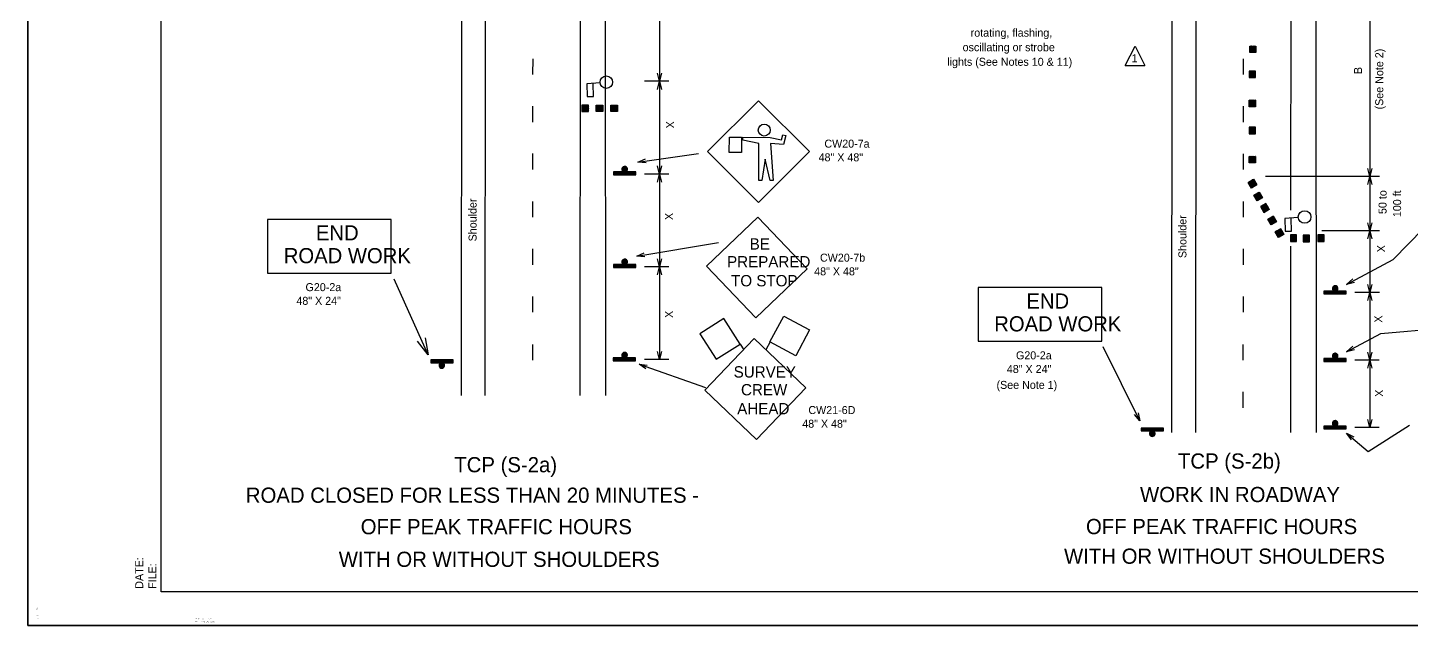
# Model space of a CAD drawing. Extents: x 0 to 29242, y 0 to 23092.
# Drawn here: x 0.15 to 20.89, y 0.21 to 9.17 of the extents above; entities that cross this region are included whole.
import ezdxf

# ---------------------------------------------------------------- set-up
doc = ezdxf.new("R2010")
doc.units = 0
for name, color, linetype in [('D_BATCH_PLOT', 7, 'Continuous'), ('D_SHEET_NUM_CODE', 7, 'Continuous'), ('D_SHEET_TXT_SUB_CODE', 7, 'Continuous'), ('Level 1', 7, 'Continuous')]:
    doc.layers.add(name, color=color, linetype=linetype)

msp = doc.modelspace()

# ---------------------------------------------------------------- linework, layer by layer
at = {"layer": 'D_BATCH_PLOT'}
msp.add_lwpolyline([(0.146, 0.214), (34.146, 0.214), (34.146, 22.214), (0.146, 22.214)], close=True, dxfattribs=at)
at = {"layer": 'Level 1'}
for p, q in [((0.146, 0.214), (0.146, 22.214)), ((6.648, 3.661), (6.662, 20.562)), ((7.004, 3.661), (7.018, 20.562)), ((8.429, 3.66), (8.443, 20.561)), ((8.813, 3.66), (8.799, 20.562)), ((17.299, 3.106), (17.313, 20.562)), ((19.082, 6.437), (19.094, 20.561)), ((19.465, 3.106), (19.45, 20.562)), ((17.655, 3.106), (17.666, 16.649)), ((9.615, 11.228), (9.615, 8.368)), ((20.266, 9.966), (20.266, 3.179)), ((16.6, 8.606), (16.746, 8.897)), ((16.746, 8.897), (16.891, 8.606)), ((18.509, 8.847), (18.496, 8.847)), ((16.6, 8.606), (16.891, 8.606)), ((8.726, 8.347), (8.527, 8.331)), ((8.527, 8.33), (8.532, 8.14)), ((8.627, 8.142), (8.622, 8.332)), ((9.756, 8.368), (9.39, 8.368)), ((9.615, 8.368), (9.585, 8.488)), ((9.585, 8.248), (9.615, 8.368)), ((9.645, 8.488), (9.615, 8.368)), ((9.615, 8.368), (9.615, 6.979)), ((9.615, 8.368), (9.645, 8.248)), ((18.5, 8.473), (18.487, 8.473)), ((8.532, 8.14), (8.627, 8.142)), ((8.502, 7.961), (8.502, 7.948)), ((8.72, 7.961), (8.72, 7.948)), ((8.938, 7.961), (8.938, 7.948)), ((10.335, 7.318), (11.103, 8.075)), ((11.867, 7.315), (11.103, 8.075)), ((18.5, 8.037), (18.487, 8.037)), ((10.663, 7.303), (10.664, 7.53)), ((10.664, 7.53), (10.847, 7.529)), ((10.847, 7.529), (10.847, 7.302)), ((10.864, 7.53), (11.277, 7.528)), ((10.864, 7.485), (10.864, 7.53)), ((11.105, 7.438), (10.864, 7.485)), ((11.277, 7.528), (11.446, 7.492)), ((11.446, 7.492), (11.467, 7.566)), ((11.467, 7.566), (11.513, 7.556)), ((11.513, 7.556), (11.477, 7.42)), ((18.5, 7.63), (18.487, 7.63)), ((9.293, 7.157), (10.203, 7.287)), ((10.335, 7.318), (11.101, 6.552)), ((10.847, 7.302), (10.663, 7.303)), ((11.101, 6.552), (11.867, 7.315)), ((11.105, 6.882), (11.105, 7.438)), ((11.477, 7.42), (11.28, 7.437)), ((11.28, 7.437), (11.319, 6.883)), ((9.615, 6.979), (9.585, 7.099)), ((9.645, 7.099), (9.615, 6.979)), ((11.2, 7.203), (11.149, 6.883)), ((11.203, 7.203), (11.2, 7.203)), ((11.277, 6.882), (11.203, 7.203)), ((18.5, 7.193), (18.487, 7.193)), ((20.267, 6.943), (20.237, 7.063)), ((20.297, 7.063), (20.267, 6.943)), ((9.085, 7.01), (8.926, 7.01)), ((8.926, 7.01), (8.926, 6.968)), ((8.926, 6.968), (9.26, 6.968)), ((9.26, 7.01), (9.106, 7.01)), ((9.26, 6.968), (9.26, 7.01)), ((9.756, 6.979), (9.39, 6.979)), ((9.585, 6.859), (9.615, 6.979)), ((9.615, 6.979), (9.645, 6.859)), ((9.615, 6.979), (9.615, 5.59)), ((11.149, 6.883), (11.105, 6.882)), ((11.319, 6.883), (11.277, 6.882)), ((20.408, 6.943), (18.7, 6.943)), ((20.237, 6.823), (20.267, 6.943)), ((20.267, 6.943), (20.297, 6.823)), ((18.505, 6.833), (18.494, 6.827)), ((18.589, 6.64), (18.578, 6.633)), ((18.69, 6.47), (18.679, 6.463)), ((18.799, 6.28), (18.788, 6.274)), ((19.193, 6.327), (18.993, 6.31)), ((18.993, 6.31), (18.998, 6.12)), ((19.093, 6.122), (19.088, 6.312)), ((20.267, 6.125), (20.237, 6.245)), ((20.297, 6.245), (20.267, 6.125)), ((20.614, 5.698), (21.295, 6.392)), ((18.908, 6.091), (18.897, 6.085)), ((18.998, 6.12), (19.093, 6.122)), ((19.118, 6.018), (19.105, 6.018)), ((19.53, 6.018), (19.517, 6.018)), ((20.408, 6.125), (19.546, 6.125)), ((20.237, 6.005), (20.267, 6.125)), ((20.267, 6.125), (20.297, 6.005)), ((9.275, 5.746), (10.5, 5.95)), ((19.08, 3.105), (19.082, 5.898)), ((19.312, 6.011), (19.299, 6.011)), ((9.085, 5.621), (8.926, 5.621)), ((8.926, 5.621), (8.926, 5.579)), ((9.26, 5.621), (9.106, 5.621)), ((9.26, 5.579), (9.26, 5.621)), ((9.615, 5.59), (9.585, 5.71)), ((9.645, 5.71), (9.615, 5.59)), ((19.916, 5.325), (20.614, 5.698)), ((6.149, 4.269), (5.641, 5.402)), ((8.926, 5.579), (9.26, 5.579)), ((9.756, 5.59), (9.39, 5.59)), ((9.585, 5.47), (9.615, 5.59)), ((9.615, 5.59), (9.615, 4.201)), ((9.615, 5.59), (9.645, 5.47)), ((19.735, 5.223), (19.577, 5.223)), ((19.577, 5.223), (19.577, 5.181)), ((19.911, 5.223), (19.757, 5.223)), ((19.911, 5.181), (19.911, 5.223)), ((20.408, 5.201), (20.042, 5.201)), ((20.266, 5.201), (20.236, 5.321)), ((20.236, 5.081), (20.266, 5.201)), ((20.296, 5.321), (20.266, 5.201)), ((20.266, 5.201), (20.296, 5.081)), ((19.577, 5.181), (19.911, 5.181)), ((19.916, 4.314), (20.431, 4.589)), ((20.431, 4.589), (22.2, 4.744)), ((10.824, 4.431), (10.881, 4.345)), ((11.274, 4.463), (11.209, 4.342)), ((16.816, 3.279), (16.267, 4.391)), ((6.523, 4.192), (6.189, 4.192)), ((6.189, 4.192), (6.189, 4.151)), ((6.189, 4.151), (6.343, 4.151)), ((6.365, 4.151), (6.523, 4.151)), ((6.523, 4.151), (6.523, 4.192)), ((9.084, 4.223), (8.925, 4.223)), ((8.925, 4.223), (8.925, 4.181)), ((8.925, 4.181), (9.259, 4.181)), ((9.259, 4.223), (9.105, 4.223)), ((9.259, 4.181), (9.259, 4.223)), ((9.756, 4.201), (9.39, 4.201)), ((9.615, 4.201), (9.585, 4.321)), ((9.645, 4.321), (9.615, 4.201)), ((19.735, 4.212), (19.577, 4.212)), ((19.577, 4.212), (19.577, 4.17)), ((19.577, 4.17), (19.911, 4.17)), ((19.911, 4.212), (19.757, 4.212)), ((19.911, 4.17), (19.911, 4.212)), ((20.407, 4.19), (20.041, 4.19)), ((20.266, 4.19), (20.236, 4.31)), ((20.236, 4.07), (20.266, 4.19)), ((20.296, 4.31), (20.266, 4.19)), ((20.266, 4.19), (20.296, 4.07)), ((9.31, 4.127), (10.306, 3.78)), ((17.173, 3.17), (16.839, 3.17)), ((16.839, 3.17), (16.839, 3.128)), ((16.839, 3.128), (16.993, 3.128)), ((17.015, 3.128), (17.173, 3.128)), ((17.173, 3.128), (17.173, 3.17)), ((19.735, 3.201), (19.576, 3.201)), ((19.576, 3.201), (19.576, 3.159)), ((19.576, 3.159), (19.91, 3.159)), ((19.91, 3.201), (19.756, 3.201)), ((19.91, 3.159), (19.91, 3.201)), ((20.407, 3.179), (20.041, 3.179)), ((20.265, 3.179), (20.235, 3.299)), ((20.265, 3.179), (20.235, 3.299)), ((20.242, 2.82), (20.861, 3.215)), ((20.295, 3.299), (20.265, 3.179)), ((20.295, 3.299), (20.265, 3.179)), ((19.916, 3.095), (20.242, 2.82)), ((34.146, 0.214), (0.146, 0.214))]:
    msp.add_line(p, q, dxfattribs=at)
for points in [[(2.146, 21.714), (33.646, 21.714), (33.646, 0.714), (2.146, 0.714)], [(18.558, 8.798), (18.465, 8.798), (18.465, 8.897), (18.558, 8.897)], [(18.549, 8.522), (18.456, 8.522), (18.456, 8.423), (18.549, 8.423)], [(8.453, 8.01), (8.453, 7.917), (8.552, 7.917), (8.552, 8.01)], [(8.769, 8.01), (8.769, 7.917), (8.67, 7.917), (8.67, 8.01)], [(8.987, 8.01), (8.987, 7.917), (8.888, 7.917), (8.888, 8.01)], [(18.549, 7.988), (18.456, 7.988), (18.456, 8.087), (18.549, 8.087)], [(18.549, 7.679), (18.456, 7.679), (18.456, 7.58), (18.549, 7.58)], [(18.549, 7.144), (18.456, 7.144), (18.456, 7.243), (18.549, 7.243)], [(18.572, 6.815), (18.491, 6.769), (18.442, 6.854), (18.522, 6.901)], [(18.656, 6.622), (18.576, 6.575), (18.526, 6.661), (18.607, 6.708)], [(18.708, 6.536), (18.627, 6.49), (18.677, 6.404), (18.757, 6.451)], [(3.743, 6.298), (3.743, 5.495), (5.596, 5.495), (5.596, 6.298)], [(11.06, 4.822), (10.32, 5.596), (11.091, 6.334), (11.831, 5.56)], [(18.866, 6.263), (18.785, 6.216), (18.736, 6.302), (18.816, 6.348)], [(18.975, 6.074), (18.894, 6.027), (18.845, 6.113), (18.925, 6.159)], [(19.167, 6.067), (19.074, 6.067), (19.074, 5.968), (19.167, 5.968)], [(19.361, 6.06), (19.268, 6.06), (19.268, 5.961), (19.361, 5.961)], [(19.579, 6.067), (19.486, 6.067), (19.486, 5.968), (19.579, 5.968)], [(14.394, 5.276), (14.394, 4.473), (16.246, 4.473), (16.246, 5.276)], [(10.466, 4.203), (10.824, 4.431), (10.583, 4.811), (10.224, 4.583)], [(11.66, 4.255), (11.271, 4.465), (11.479, 4.85), (11.868, 4.641)], [(11.069, 3.002), (11.809, 3.776), (11.038, 4.514), (10.298, 3.74)]]:
    msp.add_lwpolyline(points, close=True, dxfattribs=at)
for points in [[(18.558, 8.841), (18.465, 8.894)], [(18.558, 8.83), (18.465, 8.883)], [(18.558, 8.819), (18.465, 8.872)], [(18.558, 8.808), (18.465, 8.861)], [(18.555, 8.798), (18.465, 8.85)], [(18.536, 8.798), (18.465, 8.839)], [(18.517, 8.798), (18.465, 8.828)], [(18.498, 8.798), (18.465, 8.817)], [(18.479, 8.798), (18.465, 8.806)], [(18.558, 8.851), (18.479, 8.897)], [(18.558, 8.863), (18.498, 8.897)], [(18.558, 8.873), (18.517, 8.897)], [(18.558, 8.884), (18.536, 8.897)], [(18.558, 8.895), (18.554, 8.897)], [(7.72, 8.469), (7.721, 8.706)], [(18.371, 8.469), (18.372, 8.706)], [(18.546, 8.522), (18.456, 8.47)], [(18.527, 8.522), (18.456, 8.481)], [(18.508, 8.522), (18.456, 8.492)], [(18.489, 8.522), (18.456, 8.503)], [(18.47, 8.522), (18.456, 8.514)], [(18.549, 8.513), (18.456, 8.459)], [(18.549, 8.502), (18.456, 8.448)], [(18.549, 8.491), (18.456, 8.437)], [(18.549, 8.48), (18.456, 8.426)], [(18.549, 8.469), (18.47, 8.423)], [(18.549, 8.458), (18.489, 8.423)], [(18.549, 8.447), (18.508, 8.423)], [(18.549, 8.436), (18.527, 8.423)], [(18.549, 8.425), (18.545, 8.423)], [(7.72, 7.756), (7.72, 7.994)], [(8.453, 8.007), (8.505, 7.917)], [(8.453, 7.988), (8.494, 7.917)], [(8.453, 7.969), (8.483, 7.917)], [(8.453, 7.95), (8.472, 7.917)], [(8.453, 7.931), (8.461, 7.917)], [(8.462, 8.009), (8.516, 7.917)], [(8.473, 8.01), (8.527, 7.917)], [(8.484, 8.01), (8.538, 7.917)], [(8.495, 8.009), (8.549, 7.917)], [(8.506, 8.009), (8.552, 7.93)], [(8.517, 8.01), (8.552, 7.949)], [(8.528, 8.01), (8.552, 7.968)], [(8.539, 8.009), (8.552, 7.987)], [(8.55, 8.009), (8.552, 8.006)], [(8.693, 8.01), (8.67, 7.968)], [(8.704, 8.01), (8.67, 7.949)], [(8.672, 8.009), (8.67, 8.006)], [(8.682, 8.009), (8.67, 7.987)], [(8.715, 8.009), (8.67, 7.93)], [(8.726, 8.009), (8.673, 7.917)], [(8.737, 8.01), (8.684, 7.917)], [(8.748, 8.01), (8.695, 7.917)], [(8.759, 8.009), (8.706, 7.917)], [(8.769, 8.007), (8.717, 7.917)], [(8.769, 7.988), (8.728, 7.917)], [(8.769, 7.969), (8.739, 7.917)], [(8.769, 7.95), (8.75, 7.917)], [(8.769, 7.931), (8.761, 7.917)], [(8.912, 8.01), (8.888, 7.968)], [(8.923, 8.01), (8.888, 7.949)], [(8.89, 8.009), (8.888, 8.006)], [(8.901, 8.009), (8.888, 7.987)], [(8.934, 8.009), (8.888, 7.93)], [(8.945, 8.009), (8.891, 7.917)], [(8.956, 8.01), (8.902, 7.917)], [(8.967, 8.01), (8.913, 7.917)], [(8.978, 8.009), (8.924, 7.917)], [(8.987, 8.007), (8.935, 7.917)], [(8.987, 7.988), (8.946, 7.917)], [(8.987, 7.969), (8.957, 7.917)], [(8.987, 7.95), (8.968, 7.917)], [(8.987, 7.931), (8.979, 7.917)], [(18.371, 7.756), (18.371, 7.994)], [(18.549, 8.03), (18.456, 8.084)], [(18.549, 8.019), (18.456, 8.073)], [(18.549, 8.008), (18.456, 8.062)], [(18.549, 7.997), (18.456, 8.051)], [(18.546, 7.988), (18.456, 8.04)], [(18.527, 7.988), (18.456, 8.029)], [(18.508, 7.988), (18.456, 8.018)], [(18.489, 7.988), (18.456, 8.007)], [(18.47, 7.988), (18.456, 7.996)], [(18.549, 8.041), (18.47, 8.087)], [(18.549, 8.052), (18.489, 8.087)], [(18.549, 8.063), (18.508, 8.087)], [(18.549, 8.074), (18.527, 8.087)], [(18.549, 8.085), (18.545, 8.087)], [(18.546, 7.679), (18.456, 7.627)], [(18.527, 7.679), (18.456, 7.638)], [(18.508, 7.679), (18.456, 7.648)], [(18.489, 7.679), (18.456, 7.659)], [(18.47, 7.679), (18.456, 7.67)], [(18.549, 7.669), (18.456, 7.616)], [(18.549, 7.658), (18.456, 7.605)], [(18.549, 7.647), (18.456, 7.594)], [(18.549, 7.636), (18.456, 7.583)], [(18.549, 7.625), (18.47, 7.58)], [(18.549, 7.614), (18.489, 7.58)], [(18.549, 7.603), (18.508, 7.58)], [(18.549, 7.592), (18.527, 7.58)], [(18.549, 7.581), (18.545, 7.58)], [(7.72, 7.048), (7.72, 7.286)], [(18.37, 7.044), (18.37, 7.281)], [(9.119, 7.016), (9.054, 7.054)], [(9.125, 7.021), (9.055, 7.062)], [(9.13, 7.027), (9.058, 7.069)], [(9.134, 7.034), (9.062, 7.075)], [(9.136, 7.041), (9.067, 7.081)], [(9.137, 7.049), (9.074, 7.086)], [(9.136, 7.058), (9.082, 7.09)], [(9.132, 7.069), (9.093, 7.092)], [(9.416, 7.145), (9.293, 7.157), (9.408, 7.204)], [(18.549, 7.187), (18.456, 7.24)], [(18.549, 7.176), (18.456, 7.229)], [(18.549, 7.165), (18.456, 7.218)], [(18.549, 7.154), (18.456, 7.207)], [(18.546, 7.144), (18.456, 7.196)], [(18.527, 7.144), (18.456, 7.185)], [(18.508, 7.144), (18.456, 7.174)], [(18.489, 7.144), (18.456, 7.163)], [(18.47, 7.144), (18.456, 7.152)], [(18.549, 7.198), (18.47, 7.243)], [(18.549, 7.209), (18.489, 7.243)], [(18.549, 7.22), (18.508, 7.243)], [(18.549, 7.231), (18.527, 7.243)], [(18.549, 7.241), (18.545, 7.243)], [(8.993, 6.968), (8.926, 7.006)], [(8.978, 6.968), (8.926, 6.998)], [(8.963, 6.968), (8.926, 6.989)], [(8.948, 6.968), (8.926, 6.981)], [(8.933, 6.968), (8.926, 6.972)], [(9.008, 6.968), (8.936, 7.01)], [(9.023, 6.968), (8.951, 7.01)], [(9.038, 6.968), (8.966, 7.01)], [(9.053, 6.968), (8.981, 7.01)], [(9.068, 6.968), (8.996, 7.01)], [(9.083, 6.968), (9.011, 7.01)], [(9.098, 6.968), (9.025, 7.01)], [(9.113, 6.968), (9.04, 7.01)], [(9.112, 7.012), (9.054, 7.045)], [(9.128, 6.968), (9.055, 7.01)], [(9.172, 6.968), (9.056, 7.035)], [(9.158, 6.968), (9.064, 7.022)], [(9.143, 6.968), (9.07, 7.01)], [(9.188, 6.968), (9.115, 7.01)], [(9.202, 6.968), (9.13, 7.01)], [(9.217, 6.968), (9.145, 7.01)], [(9.232, 6.968), (9.16, 7.01)], [(9.247, 6.968), (9.175, 7.01)], [(9.26, 6.969), (9.19, 7.01)], [(9.26, 6.978), (9.205, 7.01)], [(9.26, 6.986), (9.22, 7.01)], [(9.26, 6.995), (9.235, 7.01)], [(9.26, 7.004), (9.25, 7.01)], [(18.55, 6.852), (18.443, 6.852)], [(18.545, 6.861), (18.454, 6.861)], [(18.539, 6.871), (18.47, 6.871)], [(18.534, 6.88), (18.486, 6.88)], [(18.528, 6.89), (18.503, 6.89)], [(18.523, 6.899), (18.519, 6.899)], [(18.556, 6.842), (18.449, 6.842)], [(18.561, 6.833), (18.454, 6.833)], [(18.567, 6.823), (18.46, 6.823)], [(18.569, 6.814), (18.465, 6.814)], [(18.553, 6.804), (18.471, 6.804)], [(18.537, 6.795), (18.476, 6.795)], [(18.52, 6.785), (18.481, 6.785)], [(18.504, 6.776), (18.487, 6.776)], [(18.635, 6.659), (18.528, 6.658)], [(18.64, 6.649), (18.533, 6.649)], [(18.629, 6.668), (18.538, 6.668)], [(18.646, 6.64), (18.539, 6.639)], [(18.624, 6.678), (18.555, 6.677)], [(18.619, 6.687), (18.571, 6.687)], [(18.613, 6.697), (18.587, 6.696)], [(18.607, 6.706), (18.604, 6.706)], [(7.719, 6.331), (7.719, 6.569)], [(18.37, 6.331), (18.37, 6.569)], [(18.651, 6.63), (18.544, 6.63)], [(18.654, 6.62), (18.55, 6.621)], [(18.638, 6.611), (18.555, 6.611)], [(18.621, 6.602), (18.561, 6.602)], [(18.605, 6.592), (18.566, 6.592)], [(18.588, 6.583), (18.572, 6.583)], [(18.64, 6.497), (18.631, 6.483)], [(18.656, 6.507), (18.637, 6.473)], [(18.672, 6.516), (18.642, 6.464)], [(18.689, 6.526), (18.648, 6.454)], [(18.705, 6.535), (18.653, 6.445)], [(18.712, 6.528), (18.659, 6.435)], [(18.718, 6.519), (18.664, 6.426)], [(18.723, 6.509), (18.67, 6.416)], [(18.729, 6.5), (18.675, 6.407)], [(18.734, 6.49), (18.688, 6.411)], [(18.74, 6.481), (18.705, 6.421)], [(18.745, 6.471), (18.721, 6.43)], [(18.751, 6.462), (18.738, 6.439)], [(18.756, 6.452), (18.754, 6.449)], [(18.844, 6.299), (18.737, 6.299)], [(18.85, 6.29), (18.743, 6.29)], [(18.839, 6.309), (18.748, 6.309)], [(18.855, 6.28), (18.748, 6.28)], [(18.861, 6.271), (18.754, 6.271)], [(18.863, 6.261), (18.759, 6.261)], [(18.833, 6.318), (18.764, 6.318)], [(18.847, 6.252), (18.765, 6.252)], [(18.831, 6.242), (18.77, 6.242)], [(18.814, 6.233), (18.775, 6.233)], [(18.828, 6.328), (18.78, 6.328)], [(18.798, 6.223), (18.781, 6.223)], [(18.822, 6.337), (18.797, 6.337)], [(18.817, 6.347), (18.813, 6.347)], [(18.953, 6.11), (18.846, 6.11)], [(18.959, 6.101), (18.852, 6.101)], [(18.948, 6.12), (18.857, 6.12)], [(18.964, 6.091), (18.857, 6.091)], [(18.97, 6.082), (18.863, 6.082)], [(18.973, 6.072), (18.868, 6.072)], [(18.943, 6.129), (18.873, 6.129)], [(18.956, 6.063), (18.874, 6.063)], [(18.94, 6.053), (18.879, 6.053)], [(18.923, 6.044), (18.885, 6.044)], [(18.937, 6.139), (18.89, 6.139)], [(18.907, 6.034), (18.89, 6.034)], [(18.932, 6.148), (18.906, 6.148)], [(18.926, 6.158), (18.922, 6.158)], [(19.164, 6.067), (19.074, 6.014)], [(19.145, 6.067), (19.074, 6.025)], [(19.126, 6.067), (19.074, 6.036)], [(19.107, 6.067), (19.074, 6.047)], [(19.088, 6.067), (19.074, 6.058)], [(19.167, 6.057), (19.074, 6.004)], [(19.167, 6.046), (19.074, 5.993)], [(19.167, 6.035), (19.074, 5.982)], [(19.167, 6.024), (19.074, 5.971)], [(19.358, 6.06), (19.268, 6.007)], [(19.339, 6.06), (19.268, 6.018)], [(19.32, 6.06), (19.268, 6.029)], [(19.301, 6.06), (19.268, 6.04)], [(19.282, 6.06), (19.268, 6.051)], [(19.361, 6.05), (19.268, 5.997)], [(19.361, 6.039), (19.268, 5.986)], [(19.361, 6.028), (19.268, 5.975)], [(19.361, 6.017), (19.268, 5.964)], [(19.576, 6.067), (19.486, 6.014)], [(19.557, 6.067), (19.486, 6.025)], [(19.538, 6.067), (19.486, 6.036)], [(19.519, 6.067), (19.486, 6.047)], [(19.5, 6.067), (19.486, 6.058)], [(19.579, 6.057), (19.486, 6.004)], [(19.579, 6.046), (19.486, 5.993)], [(19.579, 6.035), (19.486, 5.982)], [(19.579, 6.024), (19.486, 5.971)], [(7.718, 5.619), (7.718, 5.856)], [(18.369, 5.619), (18.369, 5.856)], [(19.167, 6.013), (19.087, 5.968)], [(19.167, 6.002), (19.106, 5.968)], [(19.167, 5.991), (19.125, 5.968)], [(19.167, 5.98), (19.144, 5.968)], [(19.167, 5.969), (19.163, 5.967)], [(19.361, 6.006), (19.281, 5.961)], [(19.361, 5.995), (19.3, 5.961)], [(19.361, 5.984), (19.319, 5.961)], [(19.361, 5.973), (19.338, 5.961)], [(19.361, 5.962), (19.357, 5.96)], [(19.579, 6.013), (19.5, 5.968)], [(19.579, 6.002), (19.519, 5.968)], [(19.579, 5.991), (19.538, 5.968)], [(19.579, 5.98), (19.557, 5.968)], [(19.579, 5.969), (19.575, 5.967)], [(8.993, 5.579), (8.926, 5.618)], [(8.978, 5.579), (8.926, 5.609)], [(8.963, 5.579), (8.926, 5.6)], [(9.008, 5.579), (8.936, 5.621)], [(9.023, 5.579), (8.951, 5.621)], [(9.038, 5.579), (8.966, 5.621)], [(9.053, 5.579), (8.981, 5.621)], [(9.068, 5.579), (8.996, 5.621)], [(9.083, 5.579), (9.011, 5.621)], [(9.098, 5.579), (9.025, 5.621)], [(9.113, 5.579), (9.04, 5.621)], [(9.119, 5.627), (9.054, 5.665)], [(9.112, 5.623), (9.054, 5.656)], [(9.125, 5.632), (9.055, 5.673)], [(9.128, 5.579), (9.055, 5.621)], [(9.172, 5.579), (9.056, 5.646)], [(9.13, 5.638), (9.058, 5.68)], [(9.134, 5.645), (9.062, 5.686)], [(9.158, 5.579), (9.064, 5.633)], [(9.136, 5.652), (9.067, 5.692)], [(9.143, 5.579), (9.07, 5.621)], [(9.137, 5.66), (9.074, 5.697)], [(9.136, 5.669), (9.082, 5.701)], [(9.132, 5.68), (9.093, 5.703)], [(9.188, 5.579), (9.115, 5.621)], [(9.202, 5.579), (9.13, 5.621)], [(9.217, 5.579), (9.145, 5.621)], [(9.232, 5.579), (9.16, 5.621)], [(9.247, 5.579), (9.175, 5.621)], [(9.26, 5.58), (9.19, 5.621)], [(9.26, 5.589), (9.205, 5.621)], [(9.26, 5.598), (9.22, 5.621)], [(9.26, 5.606), (9.235, 5.621)], [(9.26, 5.615), (9.25, 5.621)], [(9.398, 5.736), (9.275, 5.746), (9.388, 5.795)], [(8.948, 5.579), (8.926, 5.592)], [(8.933, 5.579), (8.926, 5.583)], [(20.036, 5.355), (19.916, 5.325), (20.008, 5.408)], [(19.644, 5.181), (19.577, 5.22)], [(19.629, 5.181), (19.577, 5.211)], [(19.614, 5.181), (19.577, 5.202)], [(19.599, 5.181), (19.577, 5.194)], [(19.659, 5.181), (19.586, 5.223)], [(19.674, 5.181), (19.601, 5.223)], [(19.689, 5.181), (19.616, 5.223)], [(19.704, 5.181), (19.631, 5.223)], [(19.718, 5.181), (19.646, 5.223)], [(19.733, 5.181), (19.661, 5.223)], [(19.748, 5.181), (19.676, 5.223)], [(19.763, 5.181), (19.691, 5.223)], [(19.77, 5.229), (19.704, 5.267)], [(19.762, 5.225), (19.704, 5.259)], [(19.776, 5.235), (19.706, 5.275)], [(19.778, 5.181), (19.706, 5.223)], [(19.823, 5.181), (19.707, 5.248)], [(19.781, 5.24), (19.709, 5.282)], [(19.784, 5.247), (19.713, 5.288)], [(19.808, 5.181), (19.715, 5.235)], [(19.786, 5.254), (19.718, 5.294)], [(19.793, 5.181), (19.721, 5.223)], [(19.787, 5.263), (19.724, 5.299)], [(19.787, 5.272), (19.732, 5.303)], [(19.783, 5.282), (19.744, 5.305)], [(19.838, 5.181), (19.766, 5.223)], [(19.853, 5.181), (19.781, 5.223)], [(19.868, 5.181), (19.796, 5.223)], [(19.883, 5.181), (19.811, 5.223)], [(19.898, 5.181), (19.826, 5.223)], [(19.911, 5.182), (19.841, 5.223)], [(19.911, 5.191), (19.856, 5.223)], [(19.911, 5.2), (19.871, 5.223)], [(19.911, 5.208), (19.886, 5.223)], [(19.911, 5.217), (19.901, 5.223)], [(7.718, 4.906), (7.718, 5.144)], [(18.369, 4.906), (18.369, 5.144)], [(19.584, 5.181), (19.577, 5.185)], [(6.104, 4.522), (6.149, 4.269), (5.99, 4.471)], [(7.717, 4.188), (7.717, 4.425)], [(18.368, 4.188), (18.368, 4.425)], [(20.036, 4.344), (19.916, 4.314), (20.008, 4.397)], [(6.189, 4.191), (6.259, 4.151)], [(6.189, 4.183), (6.244, 4.151)], [(6.189, 4.174), (6.229, 4.151)], [(6.189, 4.165), (6.215, 4.151)], [(6.189, 4.157), (6.199, 4.151)], [(6.202, 4.192), (6.274, 4.151)], [(6.217, 4.192), (6.289, 4.151)], [(6.232, 4.192), (6.304, 4.151)], [(6.247, 4.192), (6.319, 4.151)], [(6.262, 4.192), (6.334, 4.151)], [(6.277, 4.192), (6.393, 4.125)], [(6.292, 4.192), (6.385, 4.139)], [(6.307, 4.192), (6.379, 4.151)], [(6.322, 4.192), (6.394, 4.151)], [(6.337, 4.192), (6.409, 4.151)], [(6.338, 4.149), (6.396, 4.115)], [(6.352, 4.192), (6.424, 4.151)], [(6.367, 4.192), (6.439, 4.151)], [(6.382, 4.192), (6.454, 4.151)], [(6.397, 4.192), (6.469, 4.151)], [(6.412, 4.192), (6.484, 4.151)], [(6.427, 4.192), (6.499, 4.151)], [(6.441, 4.192), (6.514, 4.151)], [(6.457, 4.192), (6.523, 4.154)], [(6.471, 4.192), (6.523, 4.163)], [(6.486, 4.192), (6.523, 4.171)], [(6.501, 4.192), (6.523, 4.18)], [(6.516, 4.192), (6.523, 4.189)], [(8.992, 4.181), (8.925, 4.22)], [(8.977, 4.181), (8.925, 4.211)], [(8.962, 4.181), (8.925, 4.202)], [(8.947, 4.181), (8.925, 4.194)], [(8.932, 4.181), (8.925, 4.185)], [(9.007, 4.181), (8.934, 4.223)], [(9.022, 4.181), (8.95, 4.223)], [(9.037, 4.181), (8.965, 4.223)], [(9.052, 4.181), (8.979, 4.223)], [(9.067, 4.181), (8.994, 4.223)], [(9.082, 4.181), (9.009, 4.223)], [(9.097, 4.181), (9.024, 4.223)], [(9.111, 4.181), (9.039, 4.223)], [(9.118, 4.229), (9.052, 4.267)], [(9.111, 4.225), (9.053, 4.259)], [(9.124, 4.235), (9.054, 4.275)], [(9.126, 4.181), (9.054, 4.223)], [(9.171, 4.181), (9.055, 4.248)], [(9.129, 4.24), (9.057, 4.282)], [(9.132, 4.247), (9.061, 4.288)], [(9.156, 4.181), (9.063, 4.235)], [(9.135, 4.254), (9.066, 4.294)], [(9.141, 4.181), (9.069, 4.223)], [(9.136, 4.263), (9.072, 4.299)], [(9.135, 4.272), (9.081, 4.303)], [(9.131, 4.282), (9.092, 4.305)], [(9.186, 4.181), (9.114, 4.223)], [(9.201, 4.181), (9.129, 4.223)], [(9.216, 4.181), (9.144, 4.223)], [(9.231, 4.181), (9.159, 4.223)], [(9.246, 4.181), (9.174, 4.223)], [(9.259, 4.182), (9.189, 4.223)], [(9.259, 4.191), (9.204, 4.223)], [(9.259, 4.2), (9.219, 4.223)], [(9.259, 4.208), (9.234, 4.223)], [(9.259, 4.217), (9.249, 4.223)], [(19.643, 4.17), (19.577, 4.209)], [(19.628, 4.17), (19.577, 4.2)], [(19.613, 4.17), (19.577, 4.191)], [(19.598, 4.17), (19.577, 4.183)], [(19.583, 4.17), (19.577, 4.174)], [(19.658, 4.17), (19.586, 4.212)], [(19.673, 4.17), (19.601, 4.212)], [(19.688, 4.17), (19.616, 4.212)], [(19.703, 4.17), (19.631, 4.212)], [(19.718, 4.17), (19.646, 4.212)], [(19.733, 4.17), (19.661, 4.212)], [(19.748, 4.17), (19.676, 4.212)], [(19.763, 4.17), (19.691, 4.212)], [(19.77, 4.218), (19.704, 4.256)], [(19.762, 4.214), (19.704, 4.247)], [(19.776, 4.223), (19.705, 4.264)], [(19.823, 4.17), (19.706, 4.237)], [(19.778, 4.17), (19.706, 4.212)], [(19.78, 4.229), (19.708, 4.271)], [(19.784, 4.236), (19.712, 4.277)], [(19.808, 4.17), (19.715, 4.224)], [(19.786, 4.243), (19.717, 4.283)], [(19.793, 4.17), (19.721, 4.212)], [(19.787, 4.251), (19.724, 4.288)], [(19.786, 4.26), (19.732, 4.292)], [(19.783, 4.271), (19.743, 4.294)], [(19.838, 4.17), (19.765, 4.212)], [(19.853, 4.17), (19.78, 4.212)], [(19.868, 4.17), (19.795, 4.212)], [(19.883, 4.17), (19.81, 4.212)], [(19.898, 4.17), (19.825, 4.212)], [(19.911, 4.171), (19.84, 4.212)], [(19.911, 4.18), (19.855, 4.212)], [(19.911, 4.189), (19.87, 4.212)], [(19.911, 4.197), (19.885, 4.212)], [(19.911, 4.206), (19.9, 4.212)], [(6.313, 4.111), (6.376, 4.075)], [(6.314, 4.119), (6.382, 4.08)], [(6.314, 4.102), (6.368, 4.071)], [(6.316, 4.127), (6.388, 4.085)], [(6.317, 4.091), (6.356, 4.069)], [(6.32, 4.133), (6.392, 4.092)], [(6.324, 4.139), (6.394, 4.099)], [(6.33, 4.144), (6.396, 4.106)], [(9.413, 4.059), (9.31, 4.127), (9.433, 4.116)], [(18.368, 3.475), (18.368, 3.713)], [(16.79, 3.399), (16.816, 3.279), (16.736, 3.373)], [(16.839, 3.169), (16.91, 3.128)], [(16.839, 3.16), (16.895, 3.128)], [(16.839, 3.152), (16.88, 3.128)], [(16.839, 3.143), (16.865, 3.128)], [(16.839, 3.135), (16.85, 3.128)], [(16.852, 3.17), (16.925, 3.128)], [(16.867, 3.17), (16.94, 3.128)], [(16.882, 3.17), (16.955, 3.128)], [(16.897, 3.17), (16.969, 3.128)], [(16.912, 3.17), (16.985, 3.128)], [(16.927, 3.17), (17.043, 3.103)], [(16.942, 3.17), (17.035, 3.116)], [(16.957, 3.17), (17.029, 3.128)], [(16.972, 3.17), (17.044, 3.128)], [(16.974, 3.117), (17.044, 3.077)], [(16.98, 3.122), (17.046, 3.084)], [(16.987, 3.17), (17.059, 3.128)], [(16.988, 3.126), (17.046, 3.093)], [(17.002, 3.17), (17.074, 3.128)], [(17.017, 3.17), (17.089, 3.128)], [(17.032, 3.17), (17.104, 3.128)], [(17.047, 3.17), (17.119, 3.128)], [(17.062, 3.17), (17.134, 3.128)], [(17.077, 3.17), (17.149, 3.128)], [(17.092, 3.17), (17.164, 3.128)], [(17.107, 3.17), (17.173, 3.132)], [(17.122, 3.17), (17.173, 3.14)], [(17.137, 3.17), (17.173, 3.149)], [(17.151, 3.17), (17.173, 3.158)], [(17.167, 3.17), (17.173, 3.166)], [(19.643, 3.159), (19.576, 3.198)], [(19.628, 3.159), (19.576, 3.189)], [(19.613, 3.159), (19.576, 3.18)], [(19.598, 3.159), (19.576, 3.172)], [(19.583, 3.159), (19.576, 3.163)], [(19.658, 3.159), (19.586, 3.201)], [(19.673, 3.159), (19.601, 3.201)], [(19.688, 3.159), (19.616, 3.201)], [(19.703, 3.159), (19.631, 3.201)], [(19.718, 3.159), (19.646, 3.201)], [(19.733, 3.159), (19.661, 3.201)], [(19.748, 3.159), (19.675, 3.201)], [(19.763, 3.159), (19.69, 3.201)], [(19.769, 3.207), (19.704, 3.245)], [(19.762, 3.203), (19.704, 3.236)], [(19.775, 3.212), (19.705, 3.253)], [(19.778, 3.159), (19.705, 3.201)], [(19.822, 3.159), (19.706, 3.226)], [(19.78, 3.218), (19.708, 3.26)], [(19.784, 3.225), (19.712, 3.266)], [(19.808, 3.159), (19.714, 3.213)], [(19.786, 3.232), (19.717, 3.272)], [(19.793, 3.159), (19.72, 3.201)], [(19.787, 3.24), (19.724, 3.277)], [(19.786, 3.249), (19.732, 3.281)], [(19.782, 3.26), (19.743, 3.283)], [(19.838, 3.159), (19.765, 3.201)], [(19.852, 3.159), (19.78, 3.201)], [(19.867, 3.159), (19.795, 3.201)], [(19.882, 3.159), (19.81, 3.201)], [(19.897, 3.159), (19.825, 3.201)], [(19.91, 3.16), (19.84, 3.201)], [(19.91, 3.169), (19.855, 3.201)], [(19.91, 3.178), (19.87, 3.201)], [(19.91, 3.186), (19.885, 3.201)], [(19.91, 3.195), (19.9, 3.201)], [(16.963, 3.089), (17.026, 3.053)], [(16.964, 3.097), (17.033, 3.057)], [(16.964, 3.08), (17.018, 3.049)], [(16.966, 3.104), (17.038, 3.063)], [(16.967, 3.069), (17.007, 3.047)], [(16.97, 3.111), (17.042, 3.069)], [(19.988, 2.995), (19.916, 3.095), (20.027, 3.041)]]:
    msp.add_lwpolyline(points, dxfattribs=at)
for centre, radius in [((8.82, 8.355), 0.0944), ((11.187, 7.637), 0.0893), ((19.287, 6.335), 0.0944)]:
    msp.add_circle(centre, radius, dxfattribs=at)
for centre, start, end in [((9.095, 7.05), 285.2226, 255.4949), ((9.095, 5.661), 285.2226, 255.4949), ((19.746, 5.263), 285.2226, 255.4949), ((6.354, 4.11), 105.2226, 75.4949), ((9.094, 4.263), 285.2226, 255.4949), ((19.745, 4.252), 285.2226, 255.4949), ((17.004, 3.088), 105.2226, 75.4949), ((19.745, 3.241), 285.2226, 255.4949)]:
    msp.add_arc(centre, 0.0417, start, end, dxfattribs=at)

# ---------------------------------------------------------------- texts
at = {"layer": 'D_SHEET_NUM_CODE'}
msp.add_text('$TCP(S-2)-08A$', height=0.015, dxfattribs=at).set_placement((2.792, 0.26))
at = {"layer": 'D_SHEET_TXT_SUB_CODE'}
for s, p in [('$TIME$', (0.29, 0.429)), ('$DATE$', (0.29, 0.319)), ('$FILE$', (0.307, 0.318))]:
    msp.add_text(s, height=0.01, rotation=90, dxfattribs=at).set_placement(p)
for s, p in [('$DST$', (2.651, 0.262)), ('$C$', (2.661, 0.303)), ('$S$', (2.697, 0.303)), ('$CTY$', (2.751, 0.262)), ('$J$', (2.758, 0.303)), ('$HWY$', (2.854, 0.303))]:
    msp.add_text(s, height=0.01, dxfattribs=at).set_placement(p)
at = {"layer": 'Level 1'}
for s, height, p in [('rotating, flashing,', 0.12, (14.282, 9.037)), ('oscillating or strobe', 0.12, (14.161, 8.819)), ('lights (See Notes 10 & 11)', 0.12, (13.931, 8.601)), ('1', 0.12, (16.695, 8.654)), ('CW20-7a', 0.12, (12.089, 7.374)), ('48" X 48"', 0.12, (12.002, 7.169)), ('BE', 0.1698, (10.969, 5.846)), ('PREPARED', 0.1698, (10.63, 5.579)), ('CW20-7b', 0.12, (12.023, 5.665)), ('TO STOP', 0.1698, (10.69, 5.295)), ('48" X 48"', 0.12, (11.936, 5.46)), ('G20-2a', 0.12, (4.311, 5.223)), ('48" X 24"', 0.12, (4.174, 5.018)), ('G20-2a', 0.12, (14.961, 4.201)), ('SURVEY', 0.1698, (10.729, 3.928)), ('48" X 24"', 0.12, (14.824, 3.996)), ('CREW', 0.1698, (10.839, 3.661)), ('(See Note 1)', 0.12, (14.669, 3.758)), ('AHEAD', 0.1698, (10.782, 3.377)), ('CW21-6D', 0.12, (11.849, 3.381)), ('48" X 48"', 0.12, (11.757, 3.176)), ('TCP (S-2a)', 0.228, (6.541, 2.508)), ('TCP (S-2b)', 0.228, (17.389, 2.563)), ('ROAD CLOSED FOR LESS THAN 20 MINUTES -', 0.228, (3.416, 2.051)), ('WORK IN ROADWAY', 0.228, (16.82, 2.061)), ('OFF PEAK TRAFFIC HOURS', 0.228, (5.138, 1.579)), ('OFF PEAK TRAFFIC HOURS', 0.228, (16.01, 1.581)), ('WITH OR WITHOUT SHOULDERS', 0.228, (4.809, 1.09)), ('WITH OR WITHOUT SHOULDERS', 0.228, (15.681, 1.137))]:
    msp.add_text(s, height=height, dxfattribs=at).set_placement(p)
for s, height, rotation, p in [('(See Note 2)', 0.12, 90, (20.466, 7.947)), ('B', 0.12, 90, (20.148, 8.476)), ('X', 0.12, 90, (9.837, 7.663)), ('50 to', 0.12, 90, (20.516, 6.379)), ('100 ft', 0.12, 90, (20.734, 6.332)), ('Shoulder', 0.12, 90, (6.875, 5.969)), ('X', 0.12, 90, (9.819, 6.289)), ('Shoulder', 0.12, 90, (17.516, 5.719)), ('END', 0.2269, 0, (4.467, 5.984)), ('ROAD WORK', 0.2269, 0, (3.985, 5.642)), ('X', 0.12, 90, (20.494, 5.806)), ('END', 0.2269, 0, (15.117, 4.962)), ('X', 0.12, 90, (9.819, 4.822)), ('ROAD WORK', 0.2269, 0, (14.635, 4.62)), ('X', 0.12, 90, (20.451, 4.751)), ('X', 0.12, 90, (20.465, 3.639)), ('DATE:', 0.12, 90, (1.878, 0.763)), ('FILE:', 0.12, 90, (2.075, 0.761))]:
    msp.add_text(s, height=height, rotation=rotation, dxfattribs=at).set_placement(p)

doc.saveas('drawing.dxf')
